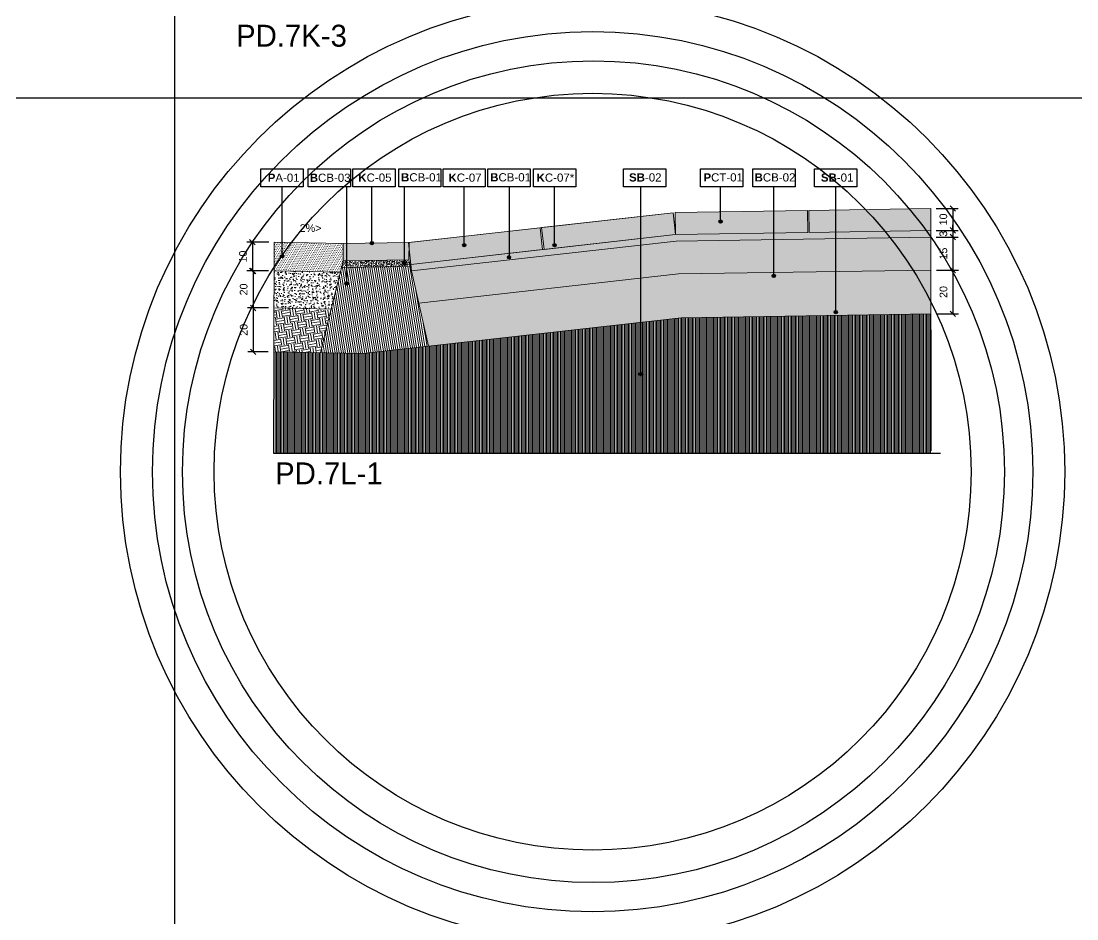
# Model space of a CAD drawing. Header units: metres. Extents: x -325 to 301, y -147 to 149.
# Drawn here: x 81.533 to 86.349, y 9.71 to 13.807 of the extents above; entities that cross this region are included whole.
import ezdxf

# ---------------------------------------------------------------- set-up
doc = ezdxf.new("R2010")
doc.units = ezdxf.units.M
doc.layers.get('Defpoints').update_dxf_attribs({"lineweight": 13})
for name, color, linetype, plot in [('-aux', 50, 'Continuous', False), ('-AUX-QAD', 5, 'Continuous', False), ('-AUX_MON', 3, 'Continuous', False)]:
    doc.layers.add(name, color=color, linetype=linetype, plot=plot)
doc.layers.add('0-TX-1_25', color=7, linetype='Continuous', true_color=0x3f4f7f)
doc.layers.add('03-TR-Paviment_07_Precast Concrete Blocks', color=7, linetype='Continuous', lineweight=5, true_color=0xe7ddd0)
doc.layers.add('3-TR tot_u', color=7, linetype='Continuous', lineweight=5, true_color=0x787878)
for name, color, linetype, lineweight in [('1-CM', 7, 'Continuous', 0), ('2-L-secció', 1, 'Continuous', 0), ('2_L-seccio detall', 7, 'Continuous', 9), ('3-TR Formigó', 252, 'Continuous', 0), ('3-TR Seleccionat', 44, 'Continuous', 0), ('3-TR Tot-u', 37, 'Continuous', 0), ('3_TR_paviment gris', 252, 'Continuous', 5)]:
    doc.layers.add(name, color=color, linetype=linetype, lineweight=lineweight)
doc.layers.add('A-KEYPLAN_HATCH', color=7, linetype='Continuous')
doc.layers.add('A_TEXT_2', color=7, linetype='Continuous')
doc.styles.get("Standard").update_dxf_attribs({"font": 'arial.ttf'})
doc.styles.add('x-llegenda materials$0$ENGRAVERS', font='TT0586M.TTF')
doc.dimstyles.new('ISO-25', dxfattribs={"dimtxt": 0.1, "dimasz": 0.1, "dimexe": 0.1, "dimexo": 0.1, "dimgap": 0.1, "dimtad": 1, "dimdec": 0, "dimlfac": 100, "dimzin": 9, "dimtxsty": 'Standard', "dimblk": 'OBLIQUE', "dimcen": 0.1, "dimadec": 0, "dimazin": 0, "dimtfac": 1, "dimtdec": 0, "dimtmove": 0, "dimatfit": 3, "dimldrblk": 'OBLIQUE', "dimfxl": 1, "dimarcsym": 0})
pattern_1 = [(279.1752, (82.53247, 12.103102), (0.03640645, -0.02628108), [0.03175, -0.03175]), (279.1752, (82.544223, 12.105), (0.03640645, -0.02628108), [0.03175, -0.03175]), (279.1752, (82.555977, 12.1069), (0.03640645, -0.02628108), [0.03175, -0.03175]), (9.1752, (82.560528, 12.103614), (0.02628108, 0.03640645), [0.03175, -0.03175]), (9.1752, (82.562427, 12.09186), (0.02628108, 0.03640645), [0.03175, -0.03175]), (9.1752, (82.564325, 12.080106), (0.02628108, 0.03640645), [0.03175, -0.03175])]

# ---------------------------------------------------------------- blocks, each defined once
blk = doc.blocks.new('hatch keyplan 2')
at = {"layer": 'A-KEYPLAN_HATCH'}
blk.add_lwpolyline([(0, 0.00548), (0.01287, 0.00548), (0.01287, 0), (0, 0)], close=True, dxfattribs=at)
blk = doc.blocks.new('hatch keyplan')
at = {"layer": 'A-KEYPLAN_HATCH'}
blk.add_blockref('hatch keyplan 2', (1.43058, 0.85215), dxfattribs=at)
blk = doc.blocks.new('SB-01')
at = {"layer": 'A-KEYPLAN_HATCH'}
blk.add_blockref('hatch keyplan', (-1.43058, -0.85215), dxfattribs=at)
at = {"layer": 'A_TEXT_2', "insert": (-0.0008, 0.00403), "char_height": 0.0025, "attachment_point": 1}
blk.add_mtext_dynamic_manual_height_columns('\\pi0.00271;{\\fArial|b1|i0|c0|p34;SB}-01', width=0.0145619, gutter_width=0.015, heights=[0], dxfattribs=at)
blk = doc.blocks.new('B-CB02')
at = {"layer": 'A-KEYPLAN_HATCH'}
blk.add_blockref('hatch keyplan', (-1.43058, -0.85215), dxfattribs=at)
at = {"layer": 'A_TEXT_2', "insert": (-0.0008, 0.00409), "char_height": 0.0025, "attachment_point": 1}
blk.add_mtext_dynamic_manual_height_columns('\\pi0.00129;{\\fArial|b1|i0|c0|p34;B}CB-02', width=0.0145619, gutter_width=0.015, heights=[0], dxfattribs=at)
blk = doc.blocks.new('K04')
at = {"layer": 'A-KEYPLAN_HATCH'}
blk.add_blockref('hatch keyplan', (-1.42958, -0.85215), dxfattribs=at)
at = {"layer": 'A_TEXT_2', "insert": (0.0002, 0.00402), "char_height": 0.0025, "attachment_point": 1}
blk.add_mtext_dynamic_manual_height_columns('\\pi0.00244;{\\fArial|b1|i0|c0|p34;K}C-05', width=0.0145619, gutter_width=0.015, heights=[0], dxfattribs=at)
blk = doc.blocks.new('B-CB03')
at = {"layer": 'A-KEYPLAN_HATCH'}
blk.add_blockref('hatch keyplan', (-1.43058, -0.85215), dxfattribs=at)
at = {"layer": 'A_TEXT_2', "insert": (-0.0008, 0.00398), "char_height": 0.0025, "attachment_point": 1}
blk.add_mtext_dynamic_manual_height_columns('\\pi0.00128;{\\fArial|b1|i0|c0|p34;B}CB-03', width=0.0145619, gutter_width=0.015, heights=[0], dxfattribs=at)
blk = doc.blocks.new('B-CB01')
at = {"layer": 'A-KEYPLAN_HATCH'}
blk.add_blockref('hatch keyplan', (-1.43058, -0.85215), dxfattribs=at)
at = {"layer": 'A_TEXT_2', "insert": (-0.0008, 0.00411), "char_height": 0.0025, "attachment_point": 1}
blk.add_mtext_dynamic_manual_height_columns('\\pi0.00152;{\\fArial|b1|i0|c0|p34;B}CB-01', width=0.0145619, gutter_width=0.015, heights=[0], dxfattribs=at)
blk = doc.blocks.new('B-A01')
at = {"layer": 'A-KEYPLAN_HATCH'}
blk.add_blockref('hatch keyplan', (-1.43058, -0.85215), dxfattribs=at)
at = {"layer": 'A_TEXT_2', "insert": (-0.0008, 0.00399), "char_height": 0.0025, "attachment_point": 1}
blk.add_mtext_dynamic_manual_height_columns('\\pi0.00288;{\\fArial|b1|i0|c0|p34;P}A-01', width=0.0145619, gutter_width=0.015, heights=[0], dxfattribs=at)
blk = doc.blocks.new('_Oblique')
at = {"color": 0, "lineweight": -2}
blk.add_line((-0.5, -0.5), (0.5, 0.5), dxfattribs=at)
blk = doc.blocks.new('*D68')
at = {"layer": '0-TX-1_25', "color": 0, "lineweight": -2, "transparency": 16777216}
for p, q in [((85.7079, 12.952), (85.8083, 12.952)), ((85.7833, 12.952), (85.7833, 12.852)), ((85.7528, 12.852), (85.8083, 12.852))]:
    blk.add_line(p, q, dxfattribs=at)
at = {"layer": 'Defpoints', "color": 0, "transparency": 16777216}
for p in [(85.6829, 12.952), (85.7278, 12.852), (85.7833, 12.852)]:
    blk.add_point(p, dxfattribs=at)
at = {"layer": '0-TX-1_25', "color": 0, "lineweight": -2, "transparency": 16777216, "xscale": 0.025, "yscale": 0.025, "zscale": 0.025}
for p, rotation in [((85.7833, 12.952), 90), ((85.7833, 12.852), 270)]:
    blk.add_blockref('_Oblique', p, dxfattribs=dict(at, rotation=rotation))
at = {"layer": '0-TX-1_25', "color": 0, "transparency": 16777216, "insert": (85.7404, 12.902), "char_height": 0.035, "attachment_point": 5, "rotation": 90}
blk.add_mtext('10', dxfattribs=at)
blk = doc.blocks.new('*D69')
at = {"layer": '0-TX-1_25', "color": 0, "lineweight": -2, "transparency": 16777216}
for p, q in [((85.7833, 12.852), (85.7833, 12.877)), ((85.7081, 12.852), (85.8083, 12.852)), ((85.7082, 12.8216), (85.8083, 12.8216)), ((85.7833, 12.852), (85.7833, 12.8216)), ((85.7833, 12.8216), (85.7833, 12.7966))]:
    blk.add_line(p, q, dxfattribs=at)
at = {"layer": 'Defpoints', "color": 0, "transparency": 16777216}
for p in [(85.6831, 12.852), (85.6832, 12.8216), (85.7833, 12.8216)]:
    blk.add_point(p, dxfattribs=at)
at = {"layer": '0-TX-1_25', "color": 0, "lineweight": -2, "transparency": 16777216, "xscale": 0.025, "yscale": 0.025, "zscale": 0.025}
for p, rotation in [((85.7833, 12.852), 270), ((85.7833, 12.8216), 90)]:
    blk.add_blockref('_Oblique', p, dxfattribs=dict(at, rotation=rotation))
at = {"layer": '0-TX-1_25', "color": 0, "transparency": 16777216, "insert": (85.7404, 12.8368), "char_height": 0.035, "attachment_point": 5, "rotation": 90}
blk.add_mtext('3', dxfattribs=at)
blk = doc.blocks.new('*D70')
at = {"layer": '0-TX-1_25', "color": 0, "lineweight": -2, "transparency": 16777216}
for p, q in [((85.7082, 12.8216), (85.8084, 12.8216)), ((85.7834, 12.8216), (85.7834, 12.6709)), ((85.7083, 12.6709), (85.8084, 12.6709))]:
    blk.add_line(p, q, dxfattribs=at)
at = {"layer": 'Defpoints', "color": 0, "transparency": 16777216}
for p in [(85.6832, 12.8216), (85.6833, 12.6709), (85.7834, 12.6709)]:
    blk.add_point(p, dxfattribs=at)
at = {"layer": '0-TX-1_25', "color": 0, "lineweight": -2, "transparency": 16777216, "xscale": 0.025, "yscale": 0.025, "zscale": 0.025}
for p, rotation in [((85.7834, 12.8216), 90), ((85.7834, 12.6709), 270)]:
    blk.add_blockref('_Oblique', p, dxfattribs=dict(at, rotation=rotation))
at = {"layer": '0-TX-1_25', "color": 0, "transparency": 16777216, "insert": (85.7405, 12.7463), "char_height": 0.035, "attachment_point": 5, "rotation": 90}
blk.add_mtext('15', dxfattribs=at)
blk = doc.blocks.new('*D71')
at = {"layer": '0-TX-1_25', "color": 0, "lineweight": -2, "transparency": 16777216}
for p, q in [((85.7083, 12.6709), (85.8087, 12.6709)), ((85.7837, 12.6709), (85.7837, 12.4709)), ((85.7086, 12.4709), (85.8087, 12.4709))]:
    blk.add_line(p, q, dxfattribs=at)
at = {"layer": 'Defpoints', "color": 0, "transparency": 16777216}
for p in [(85.6833, 12.6709), (85.6836, 12.4709), (85.7837, 12.4709)]:
    blk.add_point(p, dxfattribs=at)
at = {"layer": '0-TX-1_25', "color": 0, "lineweight": -2, "transparency": 16777216, "xscale": 0.025, "yscale": 0.025, "zscale": 0.025}
for p, rotation in [((85.7837, 12.6709), 90), ((85.7837, 12.4709), 270)]:
    blk.add_blockref('_Oblique', p, dxfattribs=dict(at, rotation=rotation))
at = {"layer": '0-TX-1_25', "color": 0, "transparency": 16777216, "insert": (85.7409, 12.5709), "char_height": 0.035, "attachment_point": 5, "rotation": 90}
blk.add_mtext('20', dxfattribs=at)
blk = doc.blocks.new('*D143')
at = {"layer": '0-TX-1_25', "color": 0, "lineweight": -2, "transparency": 16777216}
for p, q in [((82.6625, 12.7982), (82.563, 12.7982)), ((82.588, 12.7982), (82.588, 12.6669)), ((82.6599, 12.6669), (82.563, 12.6669))]:
    blk.add_line(p, q, dxfattribs=at)
at = {"layer": 'Defpoints', "color": 0, "transparency": 16777216}
for p in [(82.6875, 12.7982), (82.588, 12.6669), (82.6849, 12.6669)]:
    blk.add_point(p, dxfattribs=at)
at = {"layer": '0-TX-1_25', "color": 0, "lineweight": -2, "transparency": 16777216, "xscale": 0.025, "yscale": 0.025, "zscale": 0.025}
for p, rotation in [((82.588, 12.7982), 90), ((82.588, 12.6669), 270)]:
    blk.add_blockref('_Oblique', p, dxfattribs=dict(at, rotation=rotation))
at = {"layer": '0-TX-1_25', "color": 0, "transparency": 16777216, "insert": (82.5451, 12.7326), "char_height": 0.035, "attachment_point": 5, "rotation": 90}
blk.add_mtext('10', dxfattribs=at)
blk = doc.blocks.new('*D144')
at = {"layer": '0-TX-1_25', "color": 0, "lineweight": -2, "transparency": 16777216}
for p, q in [((82.6621, 12.6669), (82.5662, 12.6669)), ((82.5912, 12.6669), (82.5912, 12.4981)), ((82.6615, 12.4981), (82.5662, 12.4981))]:
    blk.add_line(p, q, dxfattribs=at)
at = {"layer": 'Defpoints', "color": 0, "transparency": 16777216}
for p in [(82.6871, 12.6669), (82.5912, 12.4981), (82.6865, 12.4981)]:
    blk.add_point(p, dxfattribs=at)
at = {"layer": '0-TX-1_25', "color": 0, "lineweight": -2, "transparency": 16777216, "xscale": 0.025, "yscale": 0.025, "zscale": 0.025}
for p, rotation in [((82.5912, 12.6669), 90), ((82.5912, 12.4981), 270)]:
    blk.add_blockref('_Oblique', p, dxfattribs=dict(at, rotation=rotation))
at = {"layer": '0-TX-1_25', "color": 0, "transparency": 16777216, "insert": (82.5483, 12.5825), "char_height": 0.035, "attachment_point": 5, "rotation": 90}
blk.add_mtext('20', dxfattribs=at)
blk = doc.blocks.new('*D145')
at = {"layer": '0-TX-1_25', "color": 0, "lineweight": -2, "transparency": 16777216}
for p, q in [((82.6615, 12.4981), (82.5665, 12.4981)), ((82.5915, 12.4981), (82.5915, 12.2981)), ((82.6607, 12.2981), (82.5665, 12.2981))]:
    blk.add_line(p, q, dxfattribs=at)
at = {"layer": 'Defpoints', "color": 0, "transparency": 16777216}
for p in [(82.6865, 12.4981), (82.5915, 12.2981), (82.6857, 12.2981)]:
    blk.add_point(p, dxfattribs=at)
at = {"layer": '0-TX-1_25', "color": 0, "lineweight": -2, "transparency": 16777216, "xscale": 0.025, "yscale": 0.025, "zscale": 0.025}
for p, rotation in [((82.5915, 12.4981), 90), ((82.5915, 12.2981), 270)]:
    blk.add_blockref('_Oblique', p, dxfattribs=dict(at, rotation=rotation))
at = {"layer": '0-TX-1_25', "color": 0, "transparency": 16777216, "insert": (82.5486, 12.3981), "char_height": 0.035, "attachment_point": 5, "rotation": 90}
blk.add_mtext('20', dxfattribs=at)
blk = doc.blocks.new('POINT')
at = {"layer": '0-TX-1_25'}
h = blk.add_hatch(dxfattribs=at)
h.set_pattern_fill('ANGLE', color=256)
h.set_pattern_definition([(0, (-83.747, -12.726), (0, 6.985), [5.08, -1.905]), (90, (-83.747, -12.726), (-6.985, 4e-16), [5.08, -1.905])])
edge = h.paths.add_edge_path()
edge.add_arc((0, 0), 0.0075, 0, 360)
h = blk.add_hatch(color=256, dxfattribs=at)
h.dxf.hatch_style = 1
edge = h.paths.add_edge_path()
edge.add_arc((0, 0), 0.0075, 0, 360)
blk.add_circle((0, 0), 0.0075, dxfattribs=at)
blk = doc.blocks.new('PCB01')
at = {"layer": 'A-KEYPLAN_HATCH'}
blk.add_lwpolyline([(0.001, 0.00548), (0.01387, 0.00548), (0.01387, 0), (0.001, 0)], close=True, dxfattribs=at)
at = {"layer": 'A_TEXT_2', "insert": (0.0002, 0.00409), "char_height": 0.0025, "attachment_point": 1}
blk.add_mtext_dynamic_manual_height_columns('\\pi0.00171;{\\fArial|b1|i0|c0|p34;P}CT-01', width=0.0145619, gutter_width=0.015, heights=[0], dxfattribs=at)
blk = doc.blocks.new('SB-02')
at = {"layer": 'A-KEYPLAN_HATCH'}
blk.add_blockref('hatch keyplan', (-1.43058, -0.85215), dxfattribs=at)
at = {"layer": 'A_TEXT_2', "insert": (-0.0008, 0.00408), "char_height": 0.0025, "attachment_point": 1}
blk.add_mtext_dynamic_manual_height_columns('\\pi0.00249;{\\fArial|b1|i0|c0|p34;SB}-02', width=0.0145619, gutter_width=0.015, heights=[0], dxfattribs=at)
blk = doc.blocks.new('CR01')
at = {"layer": 'A-KEYPLAN_HATCH'}
blk.add_blockref('hatch keyplan', (-1.42958, -0.85215), dxfattribs=at)
at = {"layer": 'A_TEXT_2', "insert": (0.0002, 0.00402), "char_height": 0.0025, "attachment_point": 1}
blk.add_mtext_dynamic_manual_height_columns('\\pi0.00244;{\\fArial|b1|i0|c0|p34;K}C-07', width=0.0145619, gutter_width=0.015, heights=[0], dxfattribs=at)
blk = doc.blocks.new('KC07_')
at = {"layer": 'A-KEYPLAN_HATCH', "xscale": 0.7124947396918078, "yscale": 0.7124947396918078, "zscale": 0.7124947396918078}
blk.add_blockref('hatch keyplan', (-1.01928, -0.60715), dxfattribs=at)
at = {"layer": 'A_TEXT_2', "insert": (-0.00057, 0.00286), "char_height": 0.0017812, "attachment_point": 1}
blk.add_mtext_dynamic_manual_height_columns('\\pi0.00124;{\\fArial|b1|i0|c0|p34;K}C-07*', width=0.0103753, gutter_width=0.01069, heights=[0], dxfattribs=at)

msp = doc.modelspace()

# ---------------------------------------------------------------- hatches: boundary and pattern name
at = {"layer": '03-TR-Paviment_07_Precast Concrete Blocks'}
h = msp.add_hatch(color=256, dxfattribs=at)
h.dxf.hatch_style = 1
h.paths.add_polyline_path([(84.5183, 12.833), (84.508, 12.9325), (83.9073, 12.8649), (83.9185, 12.7655)])
h = msp.add_hatch(color=256, dxfattribs=at)
h.dxf.hatch_style = 1
h.paths.add_polyline_path([(84.3595, 12.9158), (84.1738, 12.8949), (84.1738, 12.7942), (84.3595, 12.8152)])
h = msp.add_hatch(color=256, dxfattribs=at)
h.dxf.hatch_style = 1
h.paths.add_polyline_path([(85.1212, 12.9425), (84.5168, 12.933), (84.5183, 12.833), (85.1219, 12.8425)])
h = msp.add_hatch(color=256, dxfattribs=at)
h.dxf.hatch_style = 1
h.paths.add_polyline_path([(85.6831, 12.8513), (85.6829, 12.9514), (85.1262, 12.9426), (85.1278, 12.8426)])
h = msp.add_hatch(color=256, dxfattribs=at)
h.dxf.hatch_style = 1
h.paths.add_polyline_path([(83.9009, 12.8641), (83.3025, 12.7968), (83.3102, 12.697), (83.9109, 12.7646)])
h = msp.add_hatch(color=256, dxfattribs=at)
h.dxf.hatch_style = 1
h.paths.add_polyline_path([(84.1738, 12.7942), (84.1738, 12.8949), (83.9073, 12.8649), (83.9185, 12.7655)])
at = {"layer": '3-TR Formigó'}
h = msp.add_hatch(dxfattribs=at)
h.set_pattern_fill('ANSI31', color=256, scale=0.003, angle=234.1752, style=0)
h.set_pattern_definition([(279.1752, (82.53247, 12.103102), (0.00940313, 0.001518806), [])])
h.paths.add_polyline_path([(82.898, 12.2939), (83.0928, 12.2901), (83.3914, 12.3237), (83.3135, 12.6672), (83.3079, 12.6873), (82.9948, 12.6822)])
at = {"layer": '3-TR Seleccionat'}
h = msp.add_hatch(dxfattribs=at)
h.set_pattern_fill('ANSI31', color=256, scale=0.002, angle=225, style=0)
h.set_pattern_definition([(270, (82.5324695, 12.103102), (0.00635, -2e-18), [])])
h.paths.add_polyline_path([(84.544, 12.4535), (83.0928, 12.2901), (82.6857, 12.2981), (82.6841, 11.8356), (85.6845, 11.8356), (85.6836, 12.4709), (84.7328, 12.4564)])
at = {"layer": '3-TR Tot-u'}
h = msp.add_hatch(dxfattribs=at)
h.set_pattern_fill('EARTH', color=256, scale=0.005, angle=-80.8248, style=0)
h.set_pattern_definition(pattern_1)
h.paths.add_polyline_path([(83.3469, 12.52), (83.3914, 12.3237), (84.544, 12.4535), (85.6836, 12.4709), (85.6833, 12.6709), (84.5313, 12.6534)])
h = msp.add_hatch(dxfattribs=at)
h.set_pattern_fill('EARTH', color=256, scale=0.005, angle=-80.8248, style=0)
h.set_pattern_definition(pattern_1)
h.paths.add_polyline_path([(82.898, 12.2939), (82.9462, 12.4873), (82.6866, 12.4981), (82.6857, 12.2981)])
at = {"layer": '3-TR tot_u'}
h = msp.add_hatch(dxfattribs=at)
h.set_pattern_fill('AR-CONC', color=256, scale=9e-05, angle=90.2664)
h.set_pattern_definition([(140.266414, (-0.107226, -10.164375), (0.0013582613, 0.0164031132), [0.0017145, -0.0188595]), (85.266414, (-0.107226, -10.164375), (-0.0171801815, -0.0032518273), [0.0013716, -0.0150876526]), (190.71786, (-0.107112, -10.163009), (-0.0158219194, 0.0131512858), [0.0014571008, -0.016028122]), (136.450614, (-0.111797, -10.164397), (0.003670327, 0.024414444), [0.00257175, -0.02828925]), (186.901972, (-0.111492, -10.162362), (-0.0223674596, 0.021262598), [0.002185652, -0.024042205]), (81.450565, (-0.111797, -10.164397), (-0.0223674596, 0.021262598), [0.002057397, -0.022631376]), (111.266414, (-0.110665, -10.162105), (0.0091403206, 0.0136879438), [0.0017145, -0.0188595]), (56.266414, (-0.110665, -10.162105), (-0.0166026007, 0.0054850432), [0.0013716, -0.0150876]), (161.71786, (-0.109903, -10.160965), (-0.0074622802, 0.019172987), [0.0014571008, -0.0160280944]), (127.766414, (-0.1072255, -10.1643755), (-0.00761116375, 0.0002425866), [0, -0.01490472, 0, -0.0153162, 0, -0.01514475]), (97.766414, (-0.1072255, -10.1643755), (-0.009044117, 0.0059717809), [0, -0.00873252, 0, -0.01456182, 0, -0.00577215]), (57.766414, (-0.107202, -10.169473), (0.0004588393, 0.012205419), [0, -0.005715, 0, -0.0178308, 0, -0.0236601]), (47.766414, (-0.107191, -10.171759), (-0.0023503487, 0.0133208417), [0, -0.0074295, 0, -0.01184148, 0, -0.0168021])])
h.paths.add_polyline_path([(84.5217, 12.8032), (85.6831, 12.8209), (85.6831, 12.8513), (84.5183, 12.833), (83.3105, 12.697), (83.3136, 12.6672)])
h = msp.add_hatch(dxfattribs=at)
h.set_pattern_fill('AR-CONC', color=256, scale=0.0002, angle=90.266414)
h.paths.add_polyline_path([(85.6854, 12.6709), (85.6831, 12.8209), (84.5331, 12.8029), (83.3135, 12.6672), (83.3469, 12.52), (84.5313, 12.6534)])
h = msp.add_hatch(dxfattribs=at)
h.set_pattern_fill('AR-CONC', color=256, scale=9e-05, angle=90.2664)
h.set_pattern_definition([(140.266414, (-0.433584, -10.109888), (0.0013582613, 0.0164031132), [0.0017145, -0.0188595]), (85.266414, (-0.433584, -10.109888), (-0.0171801815, -0.0032518273), [0.0013716, -0.0150876526]), (190.71786, (-0.433471, -10.108521), (-0.0158219194, 0.0131512858), [0.0014571008, -0.016028122]), (136.450614, (-0.438156, -10.10991), (0.003670327, 0.024414444), [0.00257175, -0.02828925]), (186.901972, (-0.43785, -10.107875), (-0.0223674596, 0.021262598), [0.002185652, -0.024042205]), (81.450565, (-0.438156, -10.10991), (-0.0223674596, 0.021262598), [0.002057397, -0.022631376]), (111.266414, (-0.437024, -10.107618), (0.0091403206, 0.0136879438), [0.0017145, -0.0188595]), (56.266414, (-0.437024, -10.107618), (-0.0166026007, 0.0054850432), [0.0013716, -0.0150876]), (161.71786, (-0.436262, -10.106477), (-0.0074622802, 0.019172987), [0.0014571008, -0.0160280944]), (127.766414, (-0.433584, -10.109888), (-0.00761116375, 0.0002425866), [0, -0.01490472, 0, -0.0153162, 0, -0.01514475]), (97.766414, (-0.433584, -10.109888), (-0.009044117, 0.0059717809), [0, -0.00873252, 0, -0.01456182, 0, -0.00577215]), (57.766414, (-0.4335605, -10.1149856), (0.0004588393, 0.012205419), [0, -0.005715, 0, -0.0178308, 0, -0.0236601]), (47.766414, (-0.43355, -10.117272), (-0.0023503487, 0.0133208417), [0, -0.0074295, 0, -0.01184148, 0, -0.0168021])])
h.paths.add_polyline_path([(83.3085, 12.6873), (83.3022, 12.7171), (83.0023, 12.7124), (82.9948, 12.6822)])
h = msp.add_hatch(dxfattribs=at)
h.set_pattern_fill('AR-CONC', color=256, scale=0.0002, angle=88.2172)
h.set_pattern_definition([(138.21722, (-0.404326, 2.97615), (0.004319841, 0.036320122), [0.00381, -0.04191]), (83.21722, (-0.404326, 2.97615), (-0.03841216, -0.005856502), [0.003048, -0.033528117]), (188.668663, (-0.403966, 2.979175), (-0.034092318, 0.03046362), [0.003238002, -0.035618049]), (134.40142, (-0.41448, 2.976465), (0.01009107, 0.053927975), [0.005715, -0.062865]), (184.852776, (-0.41364, 2.98096), (-0.047984125, 0.04899735), [0.004857005, -0.05342712]), (79.40137, (-0.41448, 2.976465), (-0.047984125, 0.04899735), [0.004571993, -0.050291946]), (109.21722, (-0.411785, 2.981463), (0.021386496, 0.029671899), [0.00381, -0.04191]), (54.21722, (-0.411785, 2.981463), (-0.036435225, 0.013500454), [0.003048, -0.033528]), (159.668664, (-0.410002, 2.983936), (-0.01504873, 0.043172353), [0.003238002, -0.035617988]), (125.717219, (-0.404326, 2.976149), (-0.0168836046, 0.0011435296), [0, -0.0331216, 0, -0.034036, 0, -0.033655]), (95.717219, (-0.404326, 2.976149), (-0.0196106595, 0.013980795), [0, -0.0194056, 0, -0.0323596, 0, -0.012827]), (55.717219, (-0.404679, 2.964826), (0.0019888493, 0.027069348), [0, -0.0127, 0, -0.039624, 0, -0.052578]), (45.71722, (-0.404837, 2.959748), (-0.0041611655, 0.0297697016), [0, -0.01651, 0, -0.0263144, 0, -0.037338])])
h.paths.add_polyline_path([(82.6865, 12.4981), (82.9476, 12.4929), (82.9895, 12.6608), (82.6871, 12.6669)])
at = {"layer": '3_TR_paviment gris'}
h = msp.add_hatch(dxfattribs=at)
h.set_pattern_fill('DOTS', color=256, scale=0.005, angle=-4.1791, style=0)
h.set_pattern_definition([(355.82086413, (-985.669514, -1029.352952), (0.004536642904, 0.007627172082), [0, -0.0079375])])
h.paths.add_polyline_path([(82.6875, 12.7982), (82.6871, 12.6669), (82.9895, 12.6608), (83.0023, 12.7124), (83.0025, 12.7919)])
msp.add_hatch(color=256, dxfattribs=at).paths.add_polyline_path([(83.0025, 12.7919), (83.0023, 12.7125), (83.3006, 12.7173), (83.3023, 12.7972)])

# ---------------------------------------------------------------- linework, layer by layer
at = {"layer": '-aux'}
msp.add_line((82.6841, 11.8356), (85.7278, 11.8356), dxfattribs=at)
for points in [[(82.2345, 3.4567), (82.2345, 133.4567)], [(12.2345, 13.4567), (142.2345, 13.4567)]]:
    msp.add_lwpolyline(points, dxfattribs=at)
at = {"layer": '-AUX-QAD'}
for radius in [2.1539, 2.0082]:
    msp.add_circle((84.1403, 11.7508), radius, dxfattribs=at)
at = {"layer": '-AUX_MON'}
for centre, radius in [((84.1439, 11.7508), 1.8749), ((84.1403, 11.7508), 1.7267)]:
    msp.add_circle(centre, radius, dxfattribs=at)
at = {"layer": '0-TX-1_25'}
for points in [[(82.7233, 12.7337), (82.7233, 13.0513)], [(83.0178, 13.0513), (83.0178, 12.61)], [(83.1335, 12.7943), (83.1335, 13.0513)], [(83.2805, 13.0513), (83.2805, 12.7017)], [(83.5545, 12.7846), (83.5545, 13.0513)], [(83.7587, 13.0513), (83.7587, 12.7295)], [(83.9669, 12.7846), (83.9669, 13.0513)], [(84.3595, 12.1965), (84.3595, 13.0513)], [(84.7242, 12.8924), (84.7242, 13.0513)], [(84.9663, 12.6443), (84.9663, 13.0513)], [(85.2494, 12.4794), (85.2494, 13.0513)]]:
    msp.add_lwpolyline(points, dxfattribs=at)
at = {"layer": '1-CM'}
msp.add_line((83.0025, 12.7919), (82.6875, 12.7982), dxfattribs=at)
for points in [[(84.5083, 12.9325), (83.3025, 12.7968)], [(84.508, 12.9325), (83.9073, 12.8649), (83.9185, 12.7655), (84.5183, 12.833), (84.508, 12.9325)], [(85.1212, 12.9425), (84.5168, 12.933), (84.5183, 12.833), (85.1219, 12.8425), (85.1212, 12.9425)], [(85.6829, 12.9514), (85.1262, 12.9426), (85.1278, 12.8426), (85.6831, 12.8513)], [(83.9009, 12.8641), (83.3002, 12.7965), (83.3102, 12.697), (83.9109, 12.7646), (83.9009, 12.8641)], [(83.9009, 12.8641), (83.9121, 12.7648)], [(83.3102, 12.697), (84.5183, 12.8331)], [(83.3135, 12.6672), (84.5217, 12.8032), (85.6831, 12.8209)], [(83.3025, 12.7966), (83.0025, 12.7919), (83.0023, 12.7124), (83.3022, 12.7172), (83.3025, 12.7966)], [(83.3002, 12.7964), (83.3135, 12.6672)], [(83.3135, 12.6672), (83.3022, 12.7171), (83.0023, 12.7124), (82.9299, 12.4216)], [(83.0023, 12.7124), (83.3022, 12.7172)], [(82.9948, 12.6822), (83.3085, 12.6873)], [(83.3469, 12.52), (84.5313, 12.6534), (85.6833, 12.6709)], [(83.3135, 12.6672), (83.3914, 12.3237)], [(82.6865, 12.4981), (82.9476, 12.4929)], [(82.898, 12.2939), (82.9299, 12.4216)]]:
    msp.add_lwpolyline(points, dxfattribs=at)
msp.add_lwpolyline([(82.6857, 12.2981), (83.0914, 12.29, 0.033055), (83.0928, 12.2901), (84.544, 12.4535), (85.6836, 12.4709)], format="xyb", dxfattribs=at)
at = {"layer": '2-L-secció'}
for p, q in [((85.6829, 12.952), (85.6845, 11.8454)), ((82.6875, 12.7982), (82.6841, 11.8411))]:
    msp.add_line(p, q, dxfattribs=at)
at = {"layer": '2_L-seccio detall'}
msp.add_line((82.9839, 12.661), (82.6871, 12.6669), dxfattribs=at)
for points in [[(83.0023, 12.7124), (82.9476, 12.4929)], [(82.9895, 12.6608), (82.6871, 12.6669)]]:
    msp.add_lwpolyline(points, dxfattribs=at)

# ---------------------------------------------------------------- block references
at = {"color": 244, "true_color": 0x991b1e, "xscale": 14.99999999999007, "yscale": 14.99999999999007, "zscale": 14.99999999999007}
msp.add_blockref('B-A01', (82.6268, 13.0513), dxfattribs=at)
at = {"layer": '0-TX-1_25'}
for name, p, xscale, yscale, zscale in [('B-CB03', (82.8425, 13.0513), 15, 15, 15), ('B-CB01', (83.2554, 13.0513), 15, 15, 15), ('B-CB01', (83.6621, 13.0513), 15, 15, 15), ('KC07_', (83.8704, 13.0513), 21.05278700932885, 21.05278700932885, 21.05278700932885), ('SB-02', (84.2809, 13.0513), 15, 15, 15), ('B-CB02', (84.8717, 13.0513), 15, 15, 15), ('SB-01', (85.1528, 13.0513), 15, 15, 15)]:
    msp.add_blockref(name, p, dxfattribs=dict(at, xscale=xscale, yscale=yscale, zscale=zscale))
for p in [(84.7242, 12.8924), (83.1335, 12.7943), (83.5545, 12.7846), (83.9669, 12.7846), (82.7233, 12.7337), (83.7587, 12.7295), (83.2805, 12.7017), (84.9663, 12.6443), (83.0178, 12.61), (85.2494, 12.4794), (84.3595, 12.1965)]:
    msp.add_blockref('POINT', p, dxfattribs=at)
at = {"layer": 'A-KEYPLAN_HATCH'}
for name, p, xscale, yscale, zscale in [('K04', (83.0317, 13.0513), 14.99999999999007, 14.99999999999007, 14.99999999999007), ('CR01', (83.4433, 13.0513), 14.95207535895946, 14.95207535895946, 14.95207535895946), ('PCB01', (84.617, 13.0513), 14.99999999999007, 14.99999999999007, 14.99999999999007)]:
    msp.add_blockref(name, p, dxfattribs=dict(at, xscale=xscale, yscale=yscale, zscale=zscale))

# ---------------------------------------------------------------- texts
at = {"layer": '-aux', "char_height": 0.1, "width": 19.210099, "attachment_point": 1, "style": 'x-llegenda materials$0$ENGRAVERS'}
for s, insert in [('PD.7K-3', (82.5137, 13.7903)), ('PD.7L-1', (82.6918, 11.7933))]:
    msp.add_mtext(s, dxfattribs=dict(at, insert=insert))
at = {"layer": '0-TX-1_25', "insert": (82.804, 12.88), "char_height": 0.035, "attachment_point": 1}
msp.add_mtext_dynamic_manual_height_columns('2%>', width=0.12813, gutter_width=12.5, heights=[0], dxfattribs=at)

# ---------------------------------------------------------------- dimensions: what is measured, and where the dimension line sits
at = {"layer": '0-TX-1_25'}
for base, p1, p2, picture, middle in [((85.7833, 12.852), (85.6829, 12.952), (85.7278, 12.852), '*D68', (85.7404, 12.902)), ((85.7834, 12.6709), (85.6832, 12.8216), (85.6833, 12.6709), '*D70', (85.7405, 12.7463)), ((85.7837, 12.4709), (85.6833, 12.6709), (85.6836, 12.4709), '*D71', (85.7409, 12.5709)), ((82.5915, 12.2981), (82.6865, 12.4981), (82.6857, 12.2981), '*D145', (82.5486, 12.3981))]:
    dim = msp.add_linear_dim(base=base, p1=p1, p2=p2, angle=90, dimstyle='ISO-25', override={"dimtxt": 0.035, "dimasz": 0.025, "dimexe": 0.025, "dimexo": 0.025, "dimgap": 0.025, "dimblk1": 'Oblique', "dimblk2": 'Oblique', "dimsah": 1, "dimfxl": 0.1, "dimfxlon": 1, "dimarcsym": 1}, dxfattribs=at)
    dim.commit()
    dim.dimension.update_dxf_attribs({"geometry": picture, "text_midpoint": middle})
dim = msp.add_linear_dim(base=(85.7833, 12.8216), p1=(85.6831, 12.852), p2=(85.6832, 12.8216), angle=90, dimstyle='ISO-25', override={"dimtxt": 0.035, "dimasz": 0.025, "dimexe": 0.025, "dimexo": 0.025, "dimgap": 0.025, "dimblk1": 'Oblique', "dimblk2": 'Oblique', "dimsah": 1, "dimfxl": 0.1, "dimfxlon": 1, "dimarcsym": 1}, dxfattribs=at)
dim.commit()
dim.dimension.update_dxf_attribs({"geometry": '*D69', "text_midpoint": (85.7833, 12.8368), "dimtype": 160})
for base, p1, p2, text, picture, middle in [((82.588, 12.6669), (82.6875, 12.7982), (82.6849, 12.6669), '10', '*D143', (82.5451, 12.7326)), ((82.5912, 12.4981), (82.6871, 12.6669), (82.6865, 12.4981), '20', '*D144', (82.5483, 12.5825))]:
    dim = msp.add_linear_dim(base=base, p1=p1, p2=p2, angle=90, text=text, dimstyle='ISO-25', override={"dimtxt": 0.035, "dimasz": 0.025, "dimexe": 0.025, "dimexo": 0.025, "dimgap": 0.025, "dimblk1": 'Oblique', "dimblk2": 'Oblique', "dimsah": 1, "dimfxl": 0.1, "dimfxlon": 1, "dimarcsym": 1}, dxfattribs=at)
    dim.commit()
    dim.dimension.update_dxf_attribs({"geometry": picture, "text_midpoint": middle})

doc.saveas('drawing.dxf')
